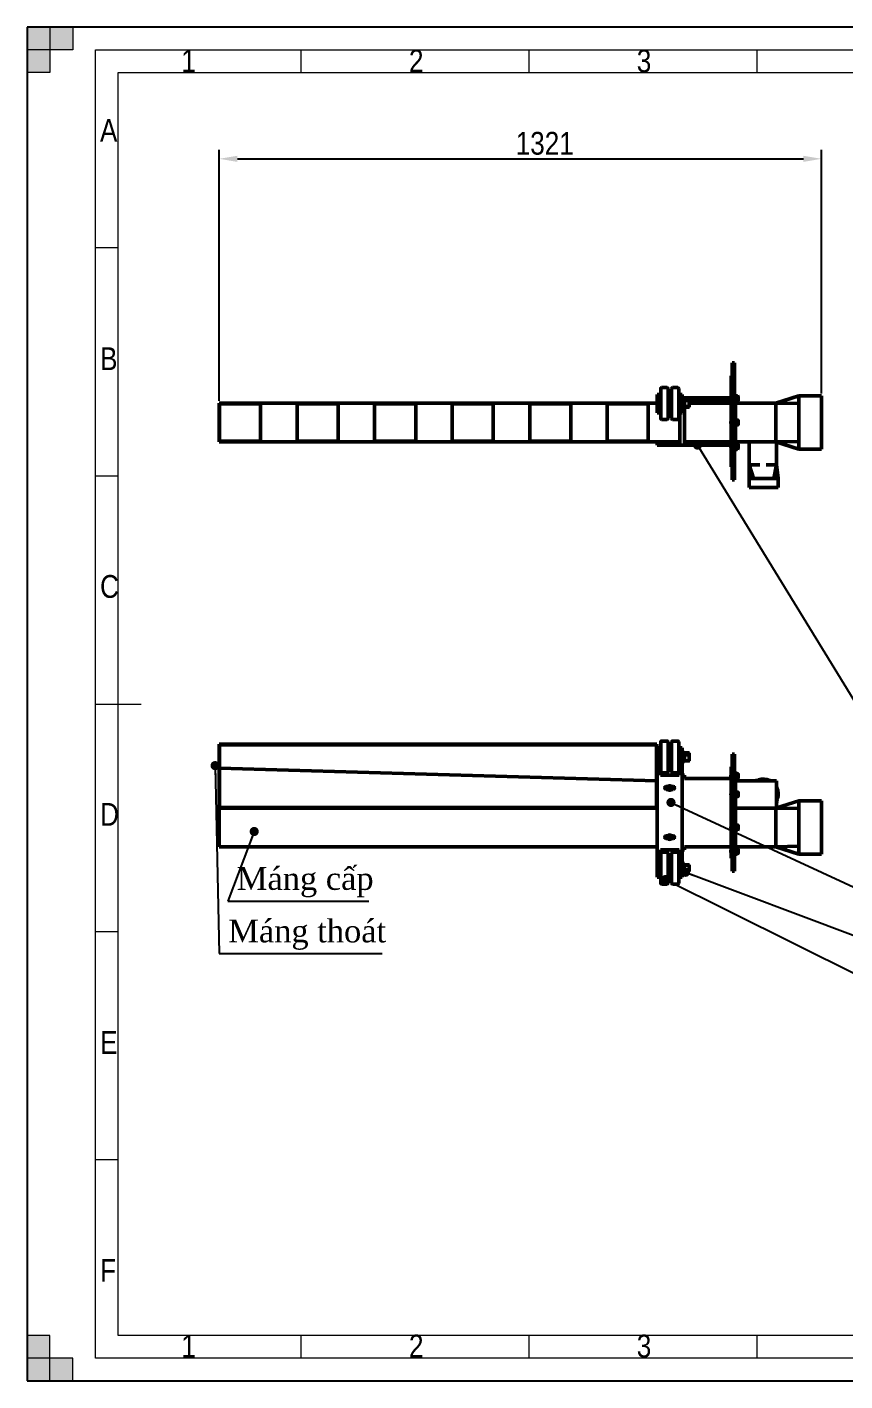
# Model space of a CAD drawing. Header units: millimetres. Extents: x 0 to 4200, y 0 to 2970.
# Drawn here: x 0 to 1793, y 0 to 2970 of the extents above; entities that cross this region are included whole.
import ezdxf

# ---------------------------------------------------------------- set-up
doc = ezdxf.new("R2010")
doc.units = ezdxf.units.MM
doc.header["$LTSCALE"] = 10
for name, color, linetype, lineweight in [('Co ban', 7, 'Continuous', 50), ('Dimension (ANSI)', 7, 'Continuous', 25), ('Symbol (ANSI)', 7, 'Continuous', 25)]:
    doc.layers.add(name, color=color, linetype=linetype, lineweight=lineweight)
for name, color, linetype, lineweight, true_color in [('Khung ban ve', 5, 'Continuous', 15, 0x0000ff), ('Manh khung ten', 7, 'Continuous', 15, 0x994c4c), ('Net chu', 30, 'Continuous', 15, 0xff7f00), ('THIN', 5, 'Continuous', 15, 0x0000ff)]:
    doc.layers.add(name, color=color, linetype=linetype, lineweight=lineweight, true_color=true_color)
doc.styles.add('Linh_50', font='')
doc.styles.add('StandardAM_ANSI', font='')
doc.styles.get('Linh_50').set_extended_font_data('VNI-Helve-Condense')
doc.styles.get('StandardAM_ANSI').set_extended_font_data('VNI-Helve-Condense')
doc.dimstyles.new('Default - mm (ANSI)', dxfattribs={"dimscale": 10, "dimtxt": 5, "dimasz": 4, "dimexe": 2, "dimexo": 0.5, "dimgap": 0.8, "dimtad": 1, "dimtoh": 1, "dimdec": 0, "dimrnd": 1e-08, "dimzin": 4, "dimdsep": 46, "dimtxsty": 'StandardAM_ANSI', "dimcen": 0.09, "dimdle": 10, "dimclrd": 256, "dimclre": 256, "dimclrt": 256, "dimadec": 1, "dimazin": 1, "dimtfac": 0.61, "dimtofl": 0, "dimtmove": 0, "dimatfit": 3, "dimldrblk": 'DOT', "dimfxl": 1, "dimtolj": 1, "dimtzin": 4, "dimlwd": -1, "dimlwe": -1, "dimarcsym": 0})
doc.dimstyles.new('Default - mm (ANSI)$7', dxfattribs={"dimscale": 10, "dimtxt": 5, "dimasz": 2, "dimexe": 2, "dimexo": 0.5, "dimgap": 0.8, "dimtad": 1, "dimtoh": 1, "dimdec": 0, "dimrnd": 1e-08, "dimzin": 4, "dimdsep": 46, "dimtxsty": 'StandardAM_ANSI', "dimcen": 0.09, "dimdle": 10, "dimclrd": 256, "dimclre": 256, "dimclrt": 256, "dimadec": 1, "dimazin": 1, "dimtfac": 0.61, "dimtofl": 0, "dimtmove": 0, "dimatfit": 3, "dimldrblk": 'DOT', "dimfxl": 1, "dimtolj": 1, "dimtzin": 4, "dimlwd": -1, "dimlwe": -1, "dimarcsym": 0})

# ---------------------------------------------------------------- blocks, each defined once
blk = doc.blocks.new('Borders A3_Thuong')
at = {"layer": 'THIN'}
for points in [[(0, 297), (10, 297), (10, 292), (0, 292)], [(5, 297), (5, 287), (0, 287), (0, 297)], [(0, 0), (5, 0), (5, 10), (0, 10)], [(0, 5), (0, 0), (10, 0), (10, 5)]]:
    blk.add_hatch(color=256, dxfattribs=at).paths.add_polyline_path(points)
at = {"layer": 'Khung ban ve'}
for p, q in [((20, 287), (410, 287)), ((20, 10), (20, 287)), ((15, 148.5), (25, 148.5)), ((410, 10), (20, 10))]:
    blk.add_line(p, q, dxfattribs=at)
at = {"layer": 'Manh khung ten', "lineweight": 25}
for p, q in [((420, 297), (0, 297)), ((0, 297), (0, 0)), ((0, 0), (420, 0))]:
    blk.add_line(p, q, dxfattribs=at)
at = {"layer": 'Manh khung ten'}
for p, q in [((0, 297), (420, 297)), ((0, 0), (0, 297)), ((15, 292), (415, 292)), ((15, 5), (15, 292)), ((60, 292), (60, 287)), ((110, 292), (110, 287)), ((19.97, 248.54), (14.98, 248.54)), ((19.98, 198.5), (15, 198.5)), ((19.98, 98.54), (15, 98.54)), ((20, 48.5), (15.02, 48.5)), ((60, 10), (60, 5)), ((110, 10), (110, 5)), ((160, 10), (160, 5)), ((415, 5), (15, 5)), ((420, 0), (0, 0))]:
    blk.add_line(p, q, dxfattribs=at)
at = {"layer": 'Net chu'}
blk.add_line((160, 292), (160, 287), dxfattribs=at)
at = {"layer": 'THIN'}
for p, q in [((0, 292), (0, 297)), ((0, 297), (10, 297)), ((0, 297), (5, 297)), ((0, 287), (0, 297)), ((5, 297), (5, 287)), ((10, 297), (10, 292)), ((10, 292), (0, 292)), ((5, 287), (0, 287)), ((5, 10), (0, 10)), ((0, 10), (0, 0)), ((5, 0), (5, 10)), ((0, 5), (0, 0)), ((10, 5), (0, 5)), ((10, 0), (10, 5)), ((0, 0), (10, 0)), ((0, 0), (5, 0))]:
    blk.add_line(p, q, dxfattribs=at)
at = {"layer": 'Net chu', "style": 'Linh_50'}
for s, p in [('1', (33.81, 287.08)), ('2', (83.73, 287.08)), ('3', (133.68, 287.08)), ('A', (15.98, 271.83)), ('B', (16, 221.75)), ('C', (16, 171.79)), ('D', (16, 121.79)), ('E', (16.02, 71.75)), ('F', (16.02, 21.75)), ('1', (33.81, 5.16)), ('2', (83.73, 5.16)), ('3', (133.68, 5.16))]:
    blk.add_text(s, height=5, dxfattribs=at).set_placement(p)
blk = doc.blocks.new('_Dot')
at = {"color": 0, "linetype": 'ByBlock', "lineweight": -2}
blk.add_line((-0.5, 0), (-1, 0), dxfattribs=at)
at = {"color": 0, "linetype": 'ByBlock', "const_width": 0.5}
blk.add_lwpolyline([(-0.25, 0, 1), (0.25, 0, 1)], format="xyb", close=True, dxfattribs=at)
blk = doc.blocks.new('*D5')
at = {"layer": 'Defpoints', "color": 0, "transparency": 16777216}
for p in [(1742, 2681), (421, 2145), (1742, 2161)]:
    blk.add_point(p, dxfattribs=at)
at = {"layer": 'Dimension (ANSI)', "transparency": 16777216}
for p, q in [((421, 2150), (421, 2701)), ((461, 2681), (1702, 2681)), ((1742, 2166), (1742, 2701))]:
    blk.add_line(p, q, dxfattribs=at)
for points in [[(461, 2687.7), (461, 2674.3), (421, 2681)], [(1702, 2687.7), (1702, 2674.3), (1742, 2681)]]:
    blk.add_solid(points, dxfattribs=at)
at = {"layer": 'Dimension (ANSI)', "color": 150, "true_color": 0x0080ff, "transparency": 16777216, "insert": (1071.3, 2740.1), "char_height": 50, "attachment_point": 1, "style": 'StandardAM_ANSI'}
blk.add_mtext('\\A1;1321', dxfattribs=at)

msp = doc.modelspace()

# ---------------------------------------------------------------- linework, layer by layer
at = {"layer": 'Co ban'}
for p, q in [((1546, 1976.5), (1546, 2233.5)), ((1546, 2233.5), (1551, 2233.5)), ((1551, 1976.5), (1551, 2233.5)), ((1544, 2205), (1544, 2005)), ((1544, 2205), (1546, 2205)), ((1389.3, 2111), (1389.3, 2177)), ((1403.3, 2179), (1391.3, 2179)), ((1405.3, 2177), (1405.3, 2111)), ((1405.3, 2170), (1412.8, 2170)), ((1412.8, 2111), (1412.8, 2177)), ((1414.8, 2179), (1426.8, 2179)), ((1428.8, 2177), (1428.8, 2111)), ((421, 2145), (1381.5, 2145)), ((421, 2060), (421, 2145)), ((422, 2143.5), (512, 2143.5)), ((422, 2061.5), (422, 2143.5)), ((512, 2143.5), (512, 2061.5)), ((592, 2143.5), (682, 2143.5)), ((592, 2061.5), (592, 2143.5)), ((682, 2143.5), (682, 2061.5)), ((762, 2143.5), (852, 2143.5)), ((762, 2061.5), (762, 2143.5)), ((852, 2143.5), (852, 2061.5)), ((932, 2143.5), (1022, 2143.5)), ((932, 2061.5), (932, 2143.5)), ((1022, 2143.5), (1022, 2061.5)), ((1102, 2143.5), (1192, 2143.5)), ((1102, 2061.5), (1102, 2143.5)), ((1192, 2143.5), (1192, 2061.5)), ((1272, 2143.5), (1362, 2143.5)), ((1272, 2061.5), (1272, 2143.5)), ((1362, 2143.5), (1362, 2061.5)), ((1381.5, 2124), (1381.5, 2164)), ((1381.5, 2164), (1388.5, 2164)), ((1388.5, 2164), (1389.3, 2164)), ((1388.5, 2164), (1388.5, 2124)), ((1389.3, 2148), (1388.5, 2148)), ((1389.3, 2140), (1388.5, 2140)), ((1405.3, 2166), (1412.8, 2166)), ((1428.8, 2164), (1429.5, 2164)), ((1429.5, 2150), (1428.8, 2150)), ((1436.5, 2164), (1429.5, 2164)), ((1429.5, 2124), (1429.5, 2164)), ((1436.5, 2164), (1436.5, 2124)), ((1436.5, 2157), (1441.5, 2157)), ((1436.5, 2153), (1437.5, 2154)), ((1437.5, 2154), (1437.5, 2134)), ((1441.5, 2154), (1437.5, 2154)), ((1441.5, 2157), (1441.5, 2154)), ((1544, 2157), (1441.5, 2157)), ((1441.5, 2154), (1441.5, 2151.5)), ((1450.5, 2151.5), (1441.5, 2151.5)), ((1441.5, 2150.6), (1450.5, 2150.6)), ((1441.5, 2150.6), (1441.5, 2137.4)), ((1450.5, 2150.6), (1450.5, 2151.5)), ((1451.5, 2151.5), (1451.5, 2149)), ((1544, 2150), (1451.5, 2150)), ((1451.5, 2149), (1451.5, 2139)), ((1451.5, 2145), (1544, 2145)), ((1451.5, 2139), (1451.5, 2136.5)), ((1543, 2157.4), (1543.6, 2158)), ((1543, 2157), (1543, 2157.4)), ((1543.6, 2158), (1543.6, 2157)), ((1544, 2158), (1543.6, 2158)), ((1553, 2165), (1551, 2165)), ((1551, 2155), (1553, 2155)), ((1553, 2155), (1553, 2165)), ((1558.4, 2160), (1553, 2160)), ((1553, 2155), (1553, 2050)), ((1558.4, 2150), (1553, 2150)), ((1553, 2145), (1642, 2145)), ((1559, 2159.4), (1559, 2150.6)), ((1642, 2145), (1692, 2161)), ((1642, 2145), (1692, 2143.9)), ((1642, 2145), (1642, 2143.5)), ((1642, 2143.5), (1642, 2061.5)), ((1692, 2161), (1692, 2145.6)), ((1692, 2161), (1742, 2161)), ((1692, 2145.6), (1692, 2143.9)), ((1692, 2143.9), (1692, 2142.1)), ((1692, 2142.1), (1692, 2062.9)), ((1742, 2044), (1742, 2161)), ((1381.5, 2124), (1388.5, 2124)), ((1388.5, 2124), (1389.3, 2124)), ((1403.3, 2109), (1391.3, 2109)), ((1405.3, 2122), (1412.8, 2122)), ((1414.8, 2109), (1426.8, 2109)), ((1429.5, 2138), (1428.8, 2138)), ((1428.8, 2124), (1429.5, 2124)), ((1436.5, 2124), (1429.5, 2124)), ((1431.5, 2053), (1431.5, 2124)), ((1436.5, 2135), (1437.5, 2134)), ((1441.5, 2134), (1437.5, 2134)), ((1450.5, 2137.4), (1441.5, 2137.4)), ((1441.5, 2136.5), (1441.5, 2134)), ((1441.5, 2136.5), (1450.5, 2136.5)), ((1441.5, 2134), (1441.5, 2053)), ((1450.5, 2136.5), (1450.5, 2137.4)), ((1543, 2104.9), (1543.6, 2105.5)), ((1543, 2100.1), (1543, 2104.9)), ((1543, 2100.1), (1543.6, 2099.5)), ((1543.6, 2105.5), (1543.6, 2099.5)), ((1544, 2105.5), (1543.6, 2105.5)), ((1544, 2099.5), (1543.6, 2099.5)), ((1558.4, 2107.5), (1553, 2107.5)), ((1558.4, 2097.5), (1553, 2097.5)), ((1559, 2106.9), (1559, 2098.1)), ((1431.5, 2060), (421, 2060)), ((512, 2061.5), (422, 2061.5)), ((682, 2061.5), (592, 2061.5)), ((852, 2061.5), (762, 2061.5)), ((1022, 2061.5), (932, 2061.5)), ((1192, 2061.5), (1102, 2061.5)), ((1362, 2061.5), (1272, 2061.5)), ((1431.5, 2060), (1381.5, 2060)), ((1381.5, 2060), (1381.5, 2053)), ((1431.5, 2053), (1381.5, 2053)), ((1431.5, 2053), (1441.5, 2053)), ((1544, 2060), (1441.5, 2060)), ((1544, 2060), (1441.5, 2060)), ((1544, 2053), (1441.5, 2053)), ((1543, 2052.4), (1543.6, 2053)), ((1543, 2047.6), (1543, 2052.4)), ((1543.6, 2053), (1543.6, 2047)), ((1553, 2050), (1551, 2050)), ((1642, 2060), (1553, 2060)), ((1558.4, 2055), (1553, 2055)), ((1553, 2040), (1553, 2050)), ((1559, 2054.4), (1559, 2045.6)), ((1583.5, 2060), (1583.5, 2010)), ((1642, 2061.5), (1642, 2060)), ((1642, 2060), (1692, 2061.1)), ((1692, 2044), (1642, 2060)), ((1643.5, 2059.5), (1643.5, 2010)), ((1692, 2062.9), (1692, 2061.1)), ((1692, 2061.1), (1692, 2059.4)), ((1692, 2059.4), (1692, 2044)), ((1543, 2047.6), (1543.6, 2047)), ((1544, 2047), (1543.6, 2047)), ((1551, 2040), (1553, 2040)), ((1558.4, 2045), (1553, 2045)), ((1692, 2044), (1742, 2044)), ((1544, 2005), (1546, 2005)), ((1583, 1980), (1583.5, 2010)), ((1606.8, 2010), (1583.5, 2010)), ((1583.5, 2010), (1592.4, 1980)), ((1643.5, 2010), (1620.3, 2010)), ((1643.5, 2010), (1637.6, 1980)), ((1643.5, 2010), (1647, 1980)), ((1546, 1976.5), (1551, 1976.5)), ((1583.2, 1980), (1583, 1980)), ((1583, 1980), (1583, 1960)), ((1592.4, 1980), (1583.2, 1980)), ((1611.2, 1980), (1592.4, 1980)), ((1621, 1980), (1611.2, 1980)), ((1637.6, 1980), (1621, 1980)), ((1645, 1980), (1637.6, 1980)), ((1647, 1980), (1645, 1980)), ((1647, 1980), (1647, 1960)), ((1583, 1960), (1647, 1960)), ((421, 1396.8), (1381, 1396.8)), ((421, 1396.8), (421, 1256.8)), ((1381, 1396.8), (1381, 1316.8)), ((1389.3, 1335.8), (1389.3, 1401.8)), ((1403.3, 1403.8), (1391.3, 1403.8)), ((1405.3, 1401.8), (1405.3, 1335.8)), ((1412.8, 1335.8), (1412.8, 1401.8)), ((1414.8, 1403.8), (1426.8, 1403.8)), ((1428.8, 1401.8), (1428.8, 1335.8)), ((422, 1395.4), (1380, 1395.4)), ((422, 1257.8), (422, 1395.4)), ((1380, 1395.4), (1380, 1257.8)), ((1381.5, 1388.8), (1381.5, 1368.8)), ((1381.5, 1388.8), (1388.5, 1388.8)), ((1381.5, 1368.8), (1381.5, 1124.8)), ((1388.5, 1368.8), (1388.5, 1388.8)), ((1389.3, 1372.8), (1388.5, 1372.8)), ((1388.5, 1368.8), (1388.5, 1328.8)), ((1412.8, 1390.8), (1405.3, 1390.8)), ((1429.5, 1374.8), (1428.8, 1374.8)), ((1429.5, 1388.8), (1429.5, 1368.8)), ((1436.5, 1388.8), (1429.5, 1388.8)), ((1429.5, 1328.8), (1429.5, 1368.8)), ((1436.5, 1368.8), (1436.5, 1388.8)), ((1436.5, 1377.8), (1437.5, 1378.8)), ((1436.5, 1124.8), (1436.5, 1368.8)), ((1437.5, 1378.8), (1437.5, 1358.8)), ((1441.5, 1378.8), (1437.5, 1378.8)), ((1441.5, 1378.8), (1441.5, 1374.6)), ((1441.5, 1377.6), (1450.5, 1377.6)), ((1450.5, 1374.6), (1441.5, 1374.6)), ((1441.5, 1373.5), (1450.5, 1373.5)), ((1441.5, 1373.5), (1441.5, 1360.6)), ((1450.5, 1373.5), (1450.5, 1374.6)), ((1451.5, 1377.2), (1451.5, 1374.9)), ((1451.5, 1374.9), (1451.5, 1371.9)), ((1451.5, 1371.9), (1451.5, 1362.2)), ((1546, 1118.3), (1546, 1375.3)), ((1546, 1375.3), (1551, 1375.3)), ((1551, 1118.3), (1551, 1375.3)), ((422, 1344.5), (1380, 1316.3)), ((1389.3, 1364.8), (1388.5, 1364.8)), ((1412.8, 1346.8), (1405.3, 1346.8)), ((1429.5, 1362.8), (1428.8, 1362.8)), ((1436.5, 1359.8), (1437.5, 1358.8)), ((1441.5, 1358.8), (1437.5, 1358.8)), ((1450.5, 1360.6), (1441.5, 1360.6)), ((1441.5, 1360), (1450.5, 1360)), ((1441.5, 1360), (1441.5, 1358.8)), ((1450.5, 1360), (1450.5, 1360.6)), ((1451.5, 1362.2), (1451.5, 1360.3)), ((1544, 1346.8), (1544, 1146.8)), ((1544, 1346.8), (1546, 1346.8)), ((1553, 1336.8), (1551, 1336.8)), ((1553, 1326.8), (1553, 1336.8)), ((1381, 1316.8), (1381.5, 1316.8)), ((1388.5, 1328.8), (1429.5, 1328.8)), ((1403.3, 1333.8), (1391.3, 1333.8)), ((1414.8, 1333.8), (1426.8, 1333.8)), ((1436.5, 1328.8), (1441.5, 1328.8)), ((1441.5, 1321.8), (1441.5, 1328.8)), ((1544, 1321.8), (1441.5, 1321.8)), ((1543, 1329.1), (1543.6, 1329.8)), ((1543, 1324.4), (1543, 1329.1)), ((1543, 1324.4), (1543.6, 1323.8)), ((1543.6, 1329.8), (1543.6, 1323.8)), ((1544, 1329.8), (1543.6, 1329.8)), ((1544, 1323.8), (1543.6, 1323.8)), ((1551, 1326.8), (1553, 1326.8)), ((1558.4, 1331.8), (1553, 1331.8)), ((1553, 1326.8), (1553, 1266.8)), ((1558.4, 1321.8), (1553, 1321.8)), ((1553, 1316.8), (1643.5, 1316.8)), ((1559, 1331.2), (1559, 1322.4)), ((1643.5, 1316.8), (1643.5, 1256.8)), ((1401.5, 1303.8), (1405, 1303.8)), ((1405, 1297.8), (1401.5, 1297.8)), ((1413, 1303.8), (1416.5, 1303.8)), ((1416.5, 1297.8), (1413, 1297.8)), ((1543, 1285.4), (1543, 1288.1)), ((1543.6, 1289), (1543.6, 1284.5)), ((1558.4, 1291.8), (1553, 1291.8)), ((1558.4, 1281.8), (1553, 1281.8)), ((1559, 1291.2), (1559, 1282.4)), ((421, 1256.8), (1381.5, 1256.8)), ((421, 1256.8), (1381.5, 1256.8)), ((421, 1171.8), (421, 1256.8)), ((1380, 1257.8), (422, 1257.8)), ((1553, 1266.8), (1551, 1266.8)), ((1551, 1256.8), (1553, 1256.8)), ((1553, 1256.8), (1551, 1256.8)), ((1553, 1256.8), (1553, 1266.8)), ((1553, 1256.8), (1643.5, 1256.8)), ((1553, 1246.8), (1553, 1256.8)), ((1553, 1256.8), (1642, 1256.8)), ((1642, 1256.8), (1642, 1255.2)), ((1642, 1256.8), (1692, 1255.6)), ((1642, 1255.2), (1642, 1173.3)), ((1643.5, 1257.2), (1692, 1272.8)), ((1692, 1272.8), (1692, 1257.3)), ((1692, 1272.8), (1742, 1272.8)), ((1692, 1257.3), (1692, 1255.6)), ((1692, 1255.6), (1692, 1253.8)), ((1692, 1253.8), (1692, 1174.7)), ((1742, 1155.8), (1742, 1272.8)), ((1551, 1246.8), (1553, 1246.8)), ((1553, 1246.8), (1553, 1161.8)), ((1558.4, 1219.3), (1553, 1219.3)), ((1559, 1218.7), (1559, 1209.9)), ((1401.5, 1195.8), (1405, 1195.8)), ((1405, 1189.8), (1401.5, 1189.8)), ((1413, 1195.8), (1416.5, 1195.8)), ((1416.5, 1189.8), (1413, 1189.8)), ((1543, 1212.9), (1543, 1215.6)), ((1543.6, 1216.5), (1543.6, 1212)), ((1558.4, 1209.3), (1553, 1209.3)), ((421, 1171.8), (1381.5, 1171.8)), ((1388.5, 1164.8), (1429.5, 1164.8)), ((1388.5, 1124.8), (1388.5, 1164.8)), ((1403.3, 1159.8), (1391.3, 1159.8)), ((1414.8, 1159.8), (1426.8, 1159.8)), ((1429.5, 1164.8), (1429.5, 1124.8)), ((1436.5, 1164.8), (1441.5, 1164.8)), ((1441.5, 1171.8), (1441.5, 1164.8)), ((1544, 1171.8), (1441.5, 1171.8)), ((1543, 1164.1), (1543.6, 1164.8)), ((1543, 1159.4), (1543, 1164.1)), ((1543, 1159.4), (1543.6, 1158.8)), ((1543.6, 1164.8), (1543.6, 1158.8)), ((1544, 1164.8), (1543.6, 1164.8)), ((1544, 1158.8), (1543.6, 1158.8)), ((1553, 1161.8), (1551, 1161.8)), ((1553, 1171.8), (1642, 1171.8)), ((1558.4, 1166.8), (1553, 1166.8)), ((1553, 1151.8), (1553, 1161.8)), ((1559, 1166.2), (1559, 1157.4)), ((1642, 1173.3), (1642, 1171.8)), ((1642, 1171.8), (1692, 1172.9)), ((1692, 1155.8), (1642, 1171.8)), ((1692, 1174.7), (1692, 1172.9)), ((1692, 1172.9), (1692, 1171.2)), ((1692, 1171.2), (1692, 1155.8)), ((1389.3, 1128.8), (1388.5, 1128.8)), ((1389.3, 1091.8), (1389.3, 1157.8)), ((1405.3, 1157.8), (1405.3, 1091.8)), ((1405.3, 1146.8), (1412.8, 1146.8)), ((1412.8, 1091.8), (1412.8, 1157.8)), ((1428.8, 1157.8), (1428.8, 1091.8)), ((1429.5, 1130.8), (1428.8, 1130.8)), ((1436.5, 1133.8), (1437.5, 1134.8)), ((1437.5, 1134.8), (1437.5, 1114.8)), ((1441.5, 1134.8), (1437.5, 1134.8)), ((1441.5, 1134.8), (1441.5, 1132.3)), ((1450.5, 1132.3), (1441.5, 1132.3)), ((1441.5, 1131.4), (1450.5, 1131.4)), ((1441.5, 1131.4), (1441.5, 1118.1)), ((1450.5, 1131.4), (1450.5, 1132.3)), ((1451.5, 1132.3), (1451.5, 1129.7)), ((1451.5, 1129.7), (1451.5, 1119.8)), ((1544, 1146.8), (1546, 1146.8)), ((1551, 1151.8), (1553, 1151.8)), ((1558.4, 1156.8), (1553, 1156.8)), ((1692, 1155.8), (1742, 1155.8)), ((1381.5, 1104.8), (1381.5, 1124.8)), ((1388.5, 1104.8), (1381.5, 1104.8)), ((1388.5, 1124.8), (1388.5, 1104.8)), ((1389.3, 1120.8), (1388.5, 1120.8)), ((1405.3, 1102.8), (1412.8, 1102.8)), ((1429.5, 1118.8), (1428.8, 1118.8)), ((1429.5, 1104.8), (1429.5, 1124.8)), ((1429.5, 1104.8), (1436.5, 1104.8)), ((1436.5, 1124.8), (1436.5, 1104.8)), ((1436.5, 1115.8), (1437.5, 1114.8)), ((1441.5, 1114.8), (1437.5, 1114.8)), ((1450.5, 1118.1), (1441.5, 1118.1)), ((1441.5, 1117.3), (1450.5, 1117.3)), ((1441.5, 1117.3), (1441.5, 1114.8)), ((1450.5, 1117.3), (1450.5, 1118.1)), ((1451.5, 1119.8), (1451.5, 1117.3)), ((1546, 1118.3), (1551, 1118.3)), ((1403.3, 1089.8), (1391.3, 1089.8)), ((1414.8, 1089.8), (1426.8, 1089.8))]:
    msp.add_line(p, q, dxfattribs=at)
for centre in [(1409, 1300.8), (1409, 1192.8)]:
    msp.add_circle(centre, 5, dxfattribs=at)
for centre, radius, start, end in [((1391.3, 2177), 2, 90, 180), ((1403.3, 2177), 2, 0, 90), ((1414.8, 2177), 2, 90, 180), ((1426.8, 2177), 2, 0, 90), ((1558.4, 2159.4), 0.6, 0, 90), ((1558.4, 2150.6), 0.6, 270, 0), ((1391.3, 2111), 2, 180, 270), ((1403.3, 2111), 2, 270, 0), ((1414.8, 2111), 2, 180, 270), ((1426.8, 2111), 2, 270, 0), ((1558.4, 2106.9), 0.6, 0, 90), ((1558.4, 2098.1), 0.6, 270, 0), ((1558.4, 2054.4), 0.6, 0, 90), ((1558.4, 2045.6), 0.6, 270, 0), ((1391.3, 1401.8), 2, 90, 180), ((1403.3, 1401.8), 2, 0, 90), ((1414.8, 1401.8), 2, 90, 180), ((1426.8, 1401.8), 2, 0, 90), ((1391.3, 1335.8), 2, 180, 270), ((1403.3, 1335.8), 2, 270, 0), ((1414.8, 1335.8), 2, 180, 270), ((1426.8, 1335.8), 2, 270, 0), ((1558.4, 1331.2), 0.6, 0, 90), ((1558.4, 1322.4), 0.6, 270, 0), ((1615, 1288.3), 32, 65.78, 110.4784), ((1401.5, 1300.8), 3, 90, 270), ((1409, 1300.8), 2.89, 152.4936, 212.4936), ((1409, 1300.8), 2.89, 92.4936, 152.4936), ((1409, 1300.8), 2.89, 212.4936, 272.4936), ((1409, 1300.8), 2.89, 32.4936, 92.4936), ((1409, 1300.8), 2.89, 272.4936, 332.4936), ((1409, 1300.8), 2.89, 332.4936, 32.4936), ((1416.5, 1300.8), 3, 270, 90), ((1558.4, 1291.2), 0.6, 0, 90), ((1558.4, 1282.4), 0.6, 270, 0), ((1615, 1288.3), 32, 339.5216, 24.22), ((1558.4, 1218.7), 0.6, 0, 90), ((1401.5, 1192.8), 3, 90, 270), ((1409, 1192.8), 2.89, 130.8434, 190.8434), ((1409, 1192.8), 2.89, 190.8434, 250.8434), ((1409, 1192.8), 2.89, 70.8434, 130.8434), ((1409, 1192.8), 2.89, 250.8434, 310.8434), ((1409, 1192.8), 2.89, 10.8434, 70.8434), ((1409, 1192.8), 2.89, 310.8434, 10.8434), ((1416.5, 1192.8), 3, 270, 90), ((1558.4, 1209.9), 0.6, 270, 0), ((1391.3, 1157.8), 2, 90, 180), ((1403.3, 1157.8), 2, 0, 90), ((1414.8, 1157.8), 2, 90, 180), ((1426.8, 1157.8), 2, 0, 90), ((1558.4, 1166.2), 0.6, 0, 90), ((1558.4, 1157.4), 0.6, 270, 0), ((1391.3, 1091.8), 2, 180, 270), ((1403.3, 1091.8), 2, 270, 0), ((1414.8, 1091.8), 2, 180, 270), ((1426.8, 1091.8), 2, 270, 0)]:
    msp.add_arc(centre, radius, start, end, dxfattribs=at)
for points, weights in [([(1451.5, 2151.5), (1451.1, 2151.5), (1450.5, 2151.5)], [1, 1.00374358632, 1]), ([(1450.5, 2150.6), (1451.1, 2149.7), (1451.5, 2149)], [1, 1.00374358632, 1]), ([(1451.5, 2139), (1451.1, 2138.2), (1450.5, 2137.4)], [1, 1.00374358632, 1]), ([(1450.5, 2136.5), (1451.1, 2136.5), (1451.5, 2136.5)], [1, 1.00374358632, 1]), ([(1450.5, 1377.6), (1451.1, 1377.4), (1451.5, 1377.2)], [1, 1.00374358632, 1]), ([(1451.5, 1374.9), (1451.1, 1374.8), (1450.5, 1374.6)], [1, 1.00374358632, 1]), ([(1450.5, 1373.5), (1451.1, 1372.7), (1451.5, 1371.9)], [1, 1.00374358632, 1]), ([(1451.5, 1362.2), (1451.1, 1361.5), (1450.5, 1360.6)], [1, 1.00374358632, 1]), ([(1450.5, 1360), (1451.1, 1360.1), (1451.5, 1360.3)], [1, 1.00374358632, 1]), ([(1406.5, 1302.1), (1407.1, 1302.5), (1407.7, 1302.9)], [1, 1.0379548493, 1]), ([(1406.5, 1300.6), (1406.5, 1301.3), (1406.5, 1302.1)], [1, 1.0379548493, 1]), ([(1406.6, 1299.2), (1406.5, 1300), (1406.5, 1300.6)], [1, 1.0379548493, 1]), ([(1407.9, 1298.5), (1407.3, 1298.8), (1406.6, 1299.2)], [1, 1.0379548493, 1]), ([(1407.7, 1302.9), (1408.2, 1303.2), (1408.9, 1303.6)], [1, 1.0379548493, 1]), ([(1409.1, 1297.9), (1408.5, 1298.2), (1407.9, 1298.5)], [1, 1.0379548493, 1]), ([(1408.9, 1303.6), (1409.6, 1303.3), (1410.2, 1303)], [1, 1.0379548493, 1]), ([(1410.4, 1298.6), (1409.8, 1298.3), (1409.1, 1297.9)], [1, 1.0379548493, 1]), ([(1410.2, 1303), (1410.8, 1302.7), (1411.4, 1302.3)], [1, 1.0379548493, 1]), ([(1411.6, 1299.4), (1410.9, 1299), (1410.4, 1298.6)], [1, 1.0379548493, 1]), ([(1411.4, 1302.3), (1411.5, 1301.5), (1411.5, 1300.9)], [1, 1.0379548493, 1]), ([(1411.5, 1300.9), (1411.5, 1300.2), (1411.6, 1299.4)], [1, 1.0379548493, 1]), ([(1406.2, 1192.2), (1406.4, 1192.9), (1406.7, 1193.6)], [1, 1.0379548493, 1]), ([(1407.1, 1191.1), (1406.7, 1191.6), (1406.2, 1192.2)], [1, 1.0379548493, 1]), ([(1406.7, 1193.6), (1406.9, 1194.2), (1407.1, 1194.9)], [1, 1.0379548493, 1]), ([(1407.1, 1194.9), (1407.9, 1195.1), (1408.5, 1195.2)], [1, 1.0379548493, 1]), ([(1408.1, 1190), (1407.6, 1190.6), (1407.1, 1191.1)], [1, 1.0379548493, 1]), ([(1409.5, 1190.3), (1408.8, 1190.2), (1408.1, 1190)], [1, 1.0379548493, 1]), ([(1408.5, 1195.2), (1409.2, 1195.3), (1410, 1195.5)], [1, 1.0379548493, 1]), ([(1410.9, 1190.6), (1410.1, 1190.4), (1409.5, 1190.3)], [1, 1.0379548493, 1]), ([(1410, 1195.5), (1410.5, 1194.9), (1410.9, 1194.4)], [1, 1.0379548493, 1]), ([(1410.9, 1194.4), (1411.3, 1193.9), (1411.9, 1193.3)], [1, 1.0379548493, 1]), ([(1411.4, 1191.9), (1411.2, 1191.3), (1410.9, 1190.6)], [1, 1.0379548493, 1]), ([(1411.9, 1193.3), (1411.6, 1192.6), (1411.4, 1191.9)], [1, 1.0379548493, 1]), ([(1451.5, 1132.3), (1451.1, 1132.3), (1450.5, 1132.3)], [1, 1.00374358632, 1]), ([(1450.5, 1131.4), (1451.1, 1130.5), (1451.5, 1129.7)], [1, 1.00374358632, 1]), ([(1451.5, 1119.8), (1451.1, 1119), (1450.5, 1118.1)], [1, 1.00374358632, 1]), ([(1450.5, 1117.3), (1451.1, 1117.3), (1451.5, 1117.3)], [1, 1.00374358632, 1])]:
    msp.add_rational_spline(points, weights, degree=2, dxfattribs=at)
for points in [[(1595.5, 1316.8), (1598.8, 1316.8), (1601.5, 1317.4), (1603.8, 1318.2)], [(1628.1, 1317.4), (1629.1, 1317), (1630.2, 1316.8), (1631.5, 1316.8)], [(1643.5, 1304.8), (1643.5, 1303.5), (1643.8, 1302.3), (1644.2, 1301.4)], [(1645, 1277.1), (1644.1, 1274.7), (1643.5, 1272), (1643.5, 1268.7)]]:
    msp.add_open_spline(points, degree=3, dxfattribs=at)

# ---------------------------------------------------------------- block references
at = {"xscale": 10, "yscale": 10, "zscale": 10}
msp.add_blockref('Borders A3_Thuong', (0, 0), dxfattribs=at)

# ---------------------------------------------------------------- texts
at = {"layer": 'Symbol (ANSI)', "color": 150, "true_color": 0x0080ff, "char_height": 50, "attachment_point": 7, "style": 'StandardAM_ANSI'}
for s, insert, width in [('{\\fTimes New Roman|b0|i0;\\H50.0000;Máng cấp}', (459.9, 1060.8), 300), ('{\\fTimes New Roman|b0|i0;\\H50.0000;Máng thoát}', (441.1, 945.6), 346.242)]:
    msp.add_mtext(s, dxfattribs=dict(at, insert=insert, width=width))

# ---------------------------------------------------------------- dimensions: what is measured, and where the dimension line sits
at = {"layer": 'Dimension (ANSI)'}
dim = msp.add_linear_dim(base=(1742, 2681), p1=(421, 2145), p2=(1742, 2161), dimstyle='Default - mm (ANSI)', override={"dimgap": 0.8, "dimtoh": 0, "dimdec": 0, "dimtol": 0, "dimlim": 0, "dimtp": 0, "dimtm": 0, "dimtdec": 2, "dimatfit": 1}, dxfattribs=at)
dim.commit()
dim.dimension.update_dxf_attribs({"geometry": '*D5', "text_midpoint": (1131.5, 2681), "dimtype": 160})

# ---------------------------------------------------------------- leaders
at = {"layer": 'Symbol (ANSI)', "annotation_type": 0, "has_hookline": 1, "hookline_direction": 0}
for points, text_width in [([(1469.9, 2053), (1838, 1452), (1858, 1452)], 294.7), ([(412.2, 1349.8), (421.1, 937.3), (441.1, 937.3)], 337.2), ([(1411.8, 1269), (1850.4, 1065.7), (1870.4, 1065.7)], 528.4), ([(498, 1205.3), (439.9, 1052.4), (459.9, 1052.4)], 289.4), ([(1399.5, 1099.7), (1824.1, 889), (1844.1, 889)], 324), ([(1443.5, 1115.8), (1817.4, 975.4), (1837.4, 975.4)], 469.6)]:
    msp.add_leader(points, dimstyle='Default - mm (ANSI)$7', override={"dimgap": 0, "dimtad": 1}, dxfattribs=dict(at, text_width=text_width))

doc.saveas('drawing.dxf')
